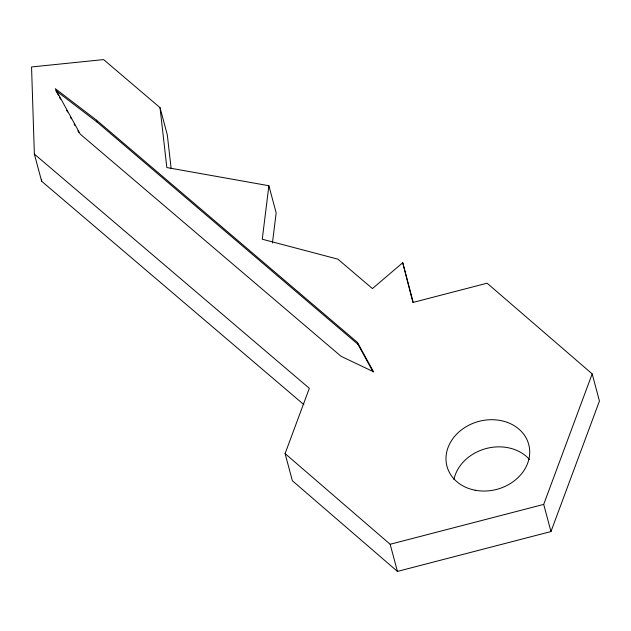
<?xml version="1.0" encoding="UTF-8"?>
<svg xmlns="http://www.w3.org/2000/svg" width="631" height="631" viewBox="0 0 631 631"><rect width="100%" height="100%" fill="white"/><g stroke="black" fill="none" stroke-linecap="round" stroke-linejoin="round"><path stroke-width="0.95" d="M303.866 404.621L41.646 181.247L34.366 154.09L31.55 66.957L103.618 59.59L160.022 107.641L166.836 167.554L268.877 185.727L262.267 239.212L337.916 259.175L372.432 288.58L402.744 262.733L413.163 302.178M272.426 243.022L276.157 212.876L268.877 185.727M402.744 262.733L412.911 302.462L487.108 283.201L592.178 373.875L599.45 401.032L550.973 531.554L397.427 571.41L292.366 480.735L285.094 453.586L309.332 388.317L34.366 154.09M550.973 531.554L543.693 504.406L592.178 373.875M285.094 453.586L390.155 544.261L543.693 504.406M96.559 120.19L55.307 88.687L80.232 134.111L341.095 356.326L373.536 371.769L357.422 342.404L96.559 120.19L97.071 122.083L357.935 344.297L373.095 371.935M97.071 122.083L55.812 90.58L58.636 95.723M59.574 97.434L60.521 99.154M66.634 110.291L67.572 112.01M70.396 117.153L71.335 118.865M74.158 124.007L75.097 125.719M77.921 130.862L78.859 132.581M357.422 342.404L357.935 344.297M390.155 544.261L397.427 571.41M160.022 107.641L167.294 134.789L171.143 168.611M41.575 179.283L41.646 181.247M453.918 479.521A42.301 35.155 -15 0 1 486.162 448.531A42.301 35.155 -15 0 1 529.472 459.51M475.151 490.232A42.301 35.155 -15 0 0 528.739 444.547A42.301 35.155 -15 0 0 459.644 431.352A42.301 35.155 -15 0 0 475.151 490.232"/></g></svg>
